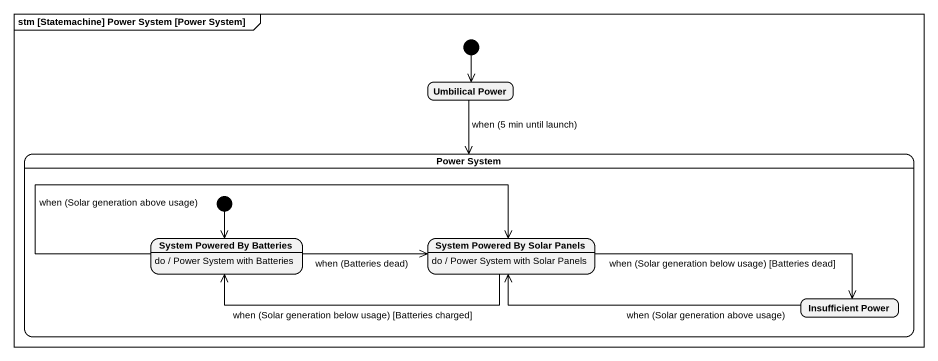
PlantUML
@startuml
mainframe stm [Statemachine] Power System [Power System]
hide empty description
state "Umbilical Power" as Umbilical_Power
state "Power System" as Power_System {
  state "System Powered By Batteries" as System_Powered_By_Batteries
  System_Powered_By_Batteries : do / Power System with Batteries
  state "System Powered By Solar Panels" as System_Powered_By_Solar
  System_Powered_By_Solar : do / Power System with Solar Panels
  state "Insufficient Power" as Insufficient_Power
  [*] --> System_Powered_By_Batteries
}
[*] --> Umbilical_Power
Umbilical_Power --> Power_System : when (5 min until launch)
System_Powered_By_Batteries -right-> System_Powered_By_Solar : when (Solar generation above usage)
System_Powered_By_Batteries -right-> System_Powered_By_Solar : when (Batteries dead)
System_Powered_By_Solar -left-> System_Powered_By_Batteries : when (Solar generation below usage) [Batteries charged]
System_Powered_By_Solar -right-> Insufficient_Power : when (Solar generation below usage) [Batteries dead]
Insufficient_Power -left-> System_Powered_By_Solar : when (Solar generation above usage)
@enduml
